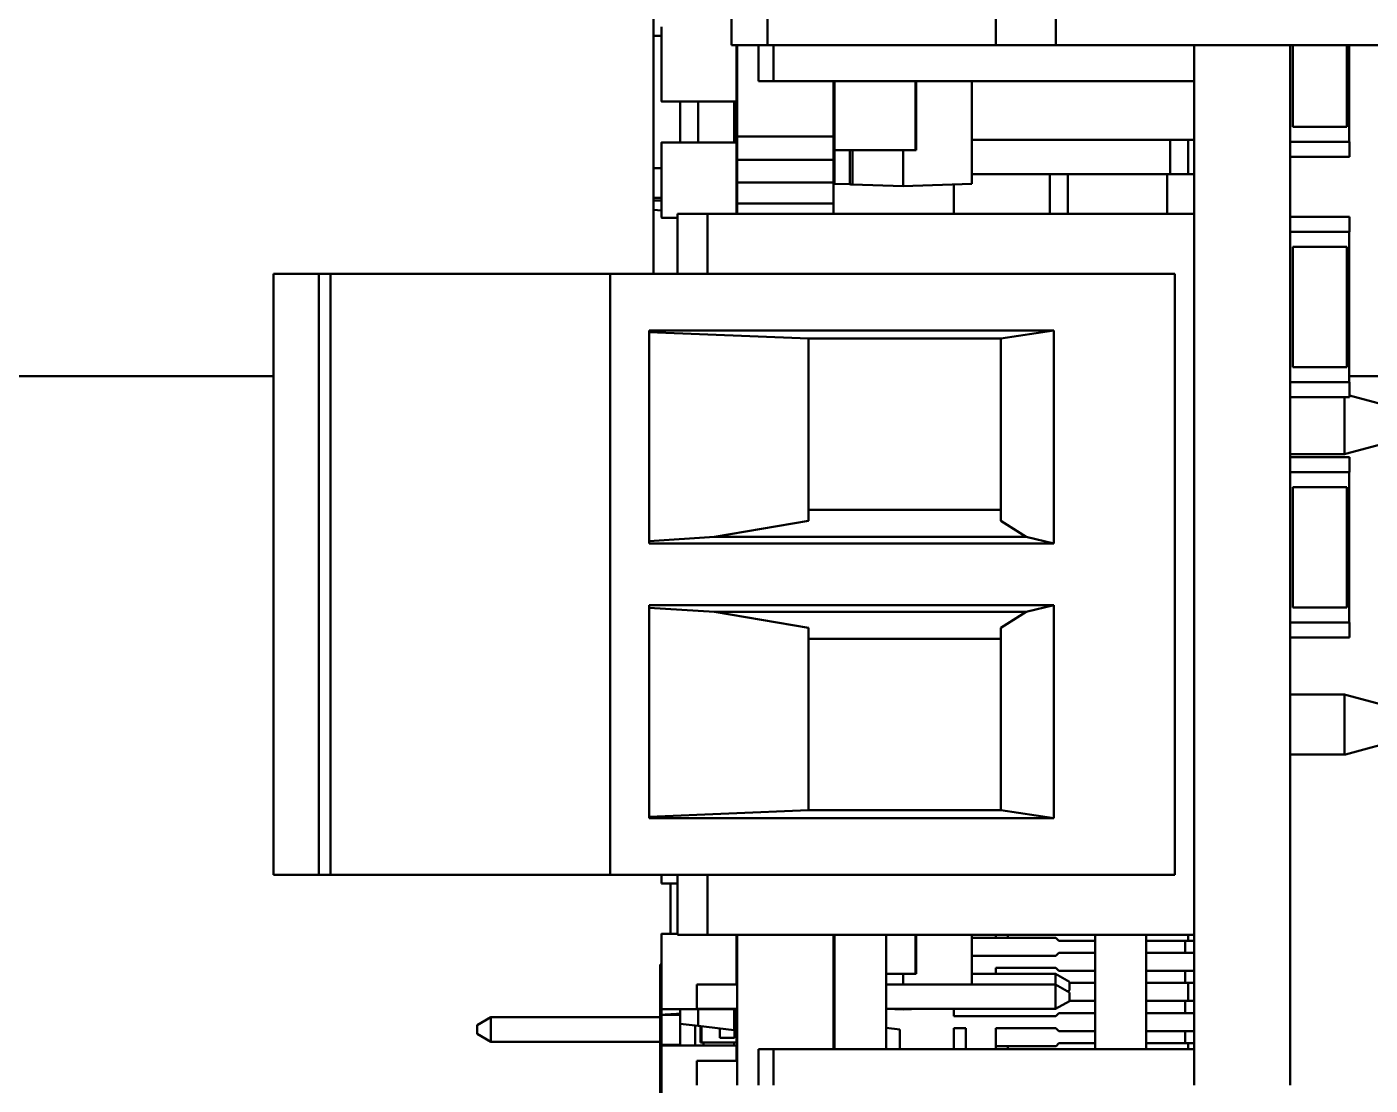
# Model space of a CAD drawing. Header units: millimetres. Extents: x 3137 to 5094, y 789 to 1822.
# Drawn here: x 3565.52 to 3587.87, y 1553.21 to 1570.82 of the extents above; entities that cross this region are included whole.
import ezdxf

# ---------------------------------------------------------------- set-up
doc = ezdxf.new("R2010")
doc.units = ezdxf.units.MM
doc.header["$LTSCALE"] = 1.8
doc.layers.add('외형선(ISO)', color=7, linetype='Continuous', lineweight=50)

msp = doc.modelspace()

# ---------------------------------------------------------------- linework, layer by layer
at = {"layer": '외형선(ISO)'}
for p, q in [((3575.942, 1586.721), (3575.942, 1566.711)), ((3577.242, 1570.521), (3577.242, 1584.721)), ((3577.842, 1570.521), (3577.842, 1584.721)), ((3581.642, 1570.521), (3581.642, 1584.721)), ((3582.642, 1584.721), (3582.642, 1570.521)), ((3576.077, 1570.824), (3576.077, 1569.584)), ((3575.942, 1570.672), (3576.077, 1570.672)), ((3577.242, 1570.521), (3577.542, 1570.521)), ((3577.327, 1569.584), (3577.327, 1570.521)), ((3577.339, 1569.001), (3577.339, 1570.521)), ((3577.542, 1570.521), (3577.842, 1570.521)), ((3577.692, 1569.921), (3577.692, 1570.521)), ((3577.842, 1570.521), (3581.642, 1570.521)), ((3577.942, 1569.921), (3577.942, 1570.521)), ((3581.642, 1570.521), (3582.142, 1570.521)), ((3582.142, 1570.521), (3582.342, 1570.521)), ((3582.342, 1570.521), (3582.642, 1570.521)), ((3582.642, 1570.521), (3588.342, 1570.521)), ((3584.942, 1570.521), (3584.942, 1569.921)), ((3586.542, 1570.521), (3586.542, 1553.211)), ((3586.582, 1570.521), (3586.582, 1570.411)), ((3586.582, 1569.911), (3586.582, 1570.411)), ((3587.482, 1570.521), (3587.482, 1570.411)), ((3587.482, 1569.911), (3587.482, 1570.411)), ((3587.522, 1568.911), (3587.522, 1570.521)), ((3577.692, 1569.921), (3577.942, 1569.921)), ((3577.942, 1569.921), (3578.042, 1569.921)), ((3578.042, 1569.921), (3584.942, 1569.921)), ((3578.942, 1569.001), (3578.942, 1569.921)), ((3578.957, 1568.77), (3578.957, 1569.921)), ((3580.303, 1568.77), (3580.303, 1569.921)), ((3580.313, 1568.77), (3580.313, 1569.921)), ((3581.243, 1569.921), (3581.243, 1568.213)), ((3584.942, 1567.711), (3584.942, 1569.921)), ((3586.582, 1569.911), (3586.582, 1569.161)), ((3587.482, 1569.911), (3587.482, 1569.161)), ((3577.322, 1569.579), (3576.082, 1569.579)), ((3576.389, 1568.898), (3576.389, 1569.579)), ((3576.689, 1569.579), (3576.689, 1568.898)), ((3577.289, 1568.898), (3577.289, 1569.579)), ((3577.29, 1568.898), (3577.29, 1569.579)), ((3577.322, 1568.898), (3577.322, 1569.579)), ((3587.482, 1569.161), (3586.582, 1569.161)), ((3576.077, 1568.893), (3576.077, 1567.653)), ((3577.322, 1568.898), (3576.082, 1568.898)), ((3576.082, 1568.898), (3576.082, 1568.898)), ((3576.082, 1568.898), (3577.322, 1568.898)), ((3577.322, 1568.898), (3577.322, 1568.898)), ((3577.327, 1567.711), (3577.327, 1568.893)), ((3578.942, 1569.001), (3577.339, 1569.001)), ((3577.339, 1568.609), (3577.339, 1569.001)), ((3578.942, 1568.609), (3578.942, 1569.001)), ((3578.942, 1568.941), (3578.957, 1568.941)), ((3581.243, 1568.941), (3584.942, 1568.941)), ((3584.542, 1568.941), (3584.542, 1568.371)), ((3584.842, 1568.371), (3584.842, 1568.916)), ((3587.529, 1568.911), (3586.542, 1568.911)), ((3587.529, 1568.661), (3587.529, 1568.911)), ((3578.942, 1568.609), (3577.339, 1568.609)), ((3577.339, 1568.232), (3577.339, 1568.609)), ((3578.942, 1568.232), (3578.942, 1568.609)), ((3578.957, 1568.213), (3578.957, 1568.77)), ((3579.211, 1568.204), (3579.211, 1568.77)), ((3579.256, 1568.202), (3579.256, 1568.77)), ((3579.998, 1568.77), (3579.262, 1568.77)), ((3580.1, 1568.77), (3580.1, 1568.173)), ((3580.313, 1568.77), (3580.303, 1568.77)), ((3586.542, 1568.661), (3587.529, 1568.661)), ((3576.077, 1568.472), (3575.942, 1568.472)), ((3582.542, 1568.371), (3581.243, 1568.371)), ((3582.842, 1568.371), (3582.542, 1568.371)), ((3582.542, 1568.371), (3582.542, 1567.711)), ((3582.842, 1568.371), (3583.592, 1568.371)), ((3582.842, 1568.371), (3582.842, 1567.711)), ((3584.492, 1568.371), (3583.592, 1568.371)), ((3584.492, 1568.371), (3584.942, 1568.371)), ((3584.492, 1568.371), (3584.492, 1567.711)), ((3578.942, 1568.232), (3577.339, 1568.232)), ((3577.339, 1567.884), (3577.339, 1568.232)), ((3578.942, 1567.884), (3578.942, 1568.232)), ((3578.957, 1568.213), (3579.211, 1568.204)), ((3579.211, 1568.204), (3579.23, 1568.203)), ((3579.23, 1568.203), (3579.239, 1568.203)), ((3579.239, 1568.203), (3579.256, 1568.202)), ((3579.256, 1568.202), (3580.1, 1568.173)), ((3581.243, 1568.213), (3580.1, 1568.173)), ((3580.942, 1568.202), (3580.942, 1567.711)), ((3576.077, 1567.977), (3575.942, 1567.977)), ((3576.077, 1567.769), (3575.942, 1567.781)), ((3576.342, 1567.711), (3576.342, 1566.711)), ((3576.342, 1567.711), (3576.842, 1567.711)), ((3576.842, 1566.711), (3576.842, 1567.711)), ((3584.942, 1567.711), (3576.842, 1567.711)), ((3578.942, 1567.884), (3577.339, 1567.884)), ((3577.339, 1567.711), (3577.339, 1567.884)), ((3578.942, 1567.711), (3578.942, 1567.884)), ((3584.942, 1555.711), (3584.942, 1567.711)), ((3576.082, 1567.648), (3576.342, 1567.648)), ((3587.529, 1567.661), (3586.542, 1567.661)), ((3587.529, 1567.411), (3587.529, 1567.661)), ((3586.542, 1567.411), (3587.529, 1567.411)), ((3587.522, 1564.911), (3587.522, 1567.411)), ((3587.482, 1567.161), (3586.582, 1567.161)), ((3586.582, 1567.161), (3586.582, 1566.411)), ((3587.482, 1567.161), (3587.482, 1566.411)), ((3569.623, 1556.711), (3569.623, 1566.711)), ((3569.623, 1566.711), (3569.814, 1566.711)), ((3570.373, 1566.711), (3569.814, 1566.711)), ((3570.373, 1556.711), (3570.373, 1566.711)), ((3570.373, 1566.711), (3570.57, 1566.711)), ((3570.57, 1566.711), (3575.223, 1566.711)), ((3570.57, 1566.711), (3570.57, 1556.711)), ((3575.223, 1566.711), (3575.223, 1556.711)), ((3575.223, 1566.711), (3575.423, 1566.711)), ((3575.423, 1566.711), (3584.623, 1566.711)), ((3584.623, 1556.711), (3584.623, 1566.711)), ((3586.582, 1565.911), (3586.582, 1566.411)), ((3587.482, 1565.911), (3587.482, 1566.411)), ((3586.582, 1565.911), (3586.582, 1565.161)), ((3587.482, 1565.911), (3587.482, 1565.161)), ((3575.873, 1565.769), (3575.873, 1562.223)), ((3582.607, 1565.769), (3575.873, 1565.769)), ((3578.523, 1565.636), (3575.873, 1565.744)), ((3582.607, 1565.769), (3581.723, 1565.636)), ((3582.607, 1562.223), (3582.607, 1565.769)), ((3578.523, 1565.636), (3581.723, 1565.636)), ((3578.523, 1565.636), (3578.523, 1562.6)), ((3581.723, 1565.636), (3581.723, 1562.6)), ((3563.922, 1565.011), (3569.623, 1565.011)), ((3587.482, 1565.161), (3586.582, 1565.161)), ((3587.522, 1565.011), (3599.542, 1565.011)), ((3587.529, 1564.911), (3586.542, 1564.911)), ((3587.529, 1564.661), (3587.529, 1564.911)), ((3586.542, 1564.661), (3587.529, 1564.661)), ((3587.442, 1564.211), (3587.442, 1564.661)), ((3588.442, 1564.443), (3587.529, 1564.687)), ((3587.442, 1563.721), (3587.442, 1564.211)), ((3587.46, 1563.716), (3588.442, 1563.979)), ((3586.542, 1563.711), (3587.442, 1563.711)), ((3587.529, 1563.661), (3586.542, 1563.661)), ((3587.442, 1563.711), (3587.442, 1563.721)), ((3587.442, 1563.711), (3587.46, 1563.716)), ((3587.529, 1563.411), (3587.529, 1563.661)), ((3586.542, 1563.411), (3587.529, 1563.411)), ((3587.522, 1560.911), (3587.522, 1563.411)), ((3587.482, 1563.161), (3586.582, 1563.161)), ((3586.582, 1563.161), (3586.582, 1562.411)), ((3587.482, 1563.161), (3587.482, 1562.411)), ((3578.523, 1562.786), (3581.723, 1562.786)), ((3578.523, 1562.6), (3576.958, 1562.336)), ((3582.145, 1562.336), (3581.723, 1562.6)), ((3576.958, 1562.336), (3575.873, 1562.265)), ((3576.958, 1562.336), (3582.145, 1562.336)), ((3582.607, 1562.223), (3582.145, 1562.336)), ((3586.582, 1561.911), (3586.582, 1562.411)), ((3587.482, 1561.911), (3587.482, 1562.411)), ((3582.607, 1562.223), (3575.873, 1562.223)), ((3586.582, 1561.911), (3586.582, 1561.161)), ((3587.482, 1561.911), (3587.482, 1561.161)), ((3575.873, 1557.652), (3575.873, 1561.198)), ((3582.607, 1561.198), (3575.873, 1561.198)), ((3582.607, 1561.198), (3582.145, 1561.086)), ((3582.607, 1557.652), (3582.607, 1561.198)), ((3576.958, 1561.086), (3575.873, 1561.157)), ((3578.523, 1560.821), (3576.958, 1561.086)), ((3576.958, 1561.086), (3582.145, 1561.086)), ((3582.145, 1561.086), (3581.723, 1560.821)), ((3587.482, 1561.161), (3586.582, 1561.161)), ((3578.523, 1560.821), (3578.523, 1557.786)), ((3581.723, 1560.821), (3581.723, 1557.786)), ((3587.529, 1560.911), (3586.542, 1560.911)), ((3587.529, 1560.661), (3587.529, 1560.911)), ((3581.723, 1560.636), (3578.523, 1560.636)), ((3586.542, 1560.661), (3587.529, 1560.661)), ((3586.542, 1559.711), (3587.442, 1559.711)), ((3587.46, 1559.706), (3587.442, 1559.711)), ((3587.442, 1559.701), (3587.442, 1559.711)), ((3587.442, 1559.211), (3587.442, 1559.701)), ((3588.442, 1559.443), (3587.46, 1559.706)), ((3587.442, 1558.721), (3587.442, 1559.211)), ((3588.442, 1558.979), (3587.46, 1558.716)), ((3586.542, 1558.711), (3587.442, 1558.711)), ((3587.442, 1558.711), (3587.442, 1558.721)), ((3587.46, 1558.716), (3587.442, 1558.711)), ((3575.873, 1557.678), (3578.523, 1557.786)), ((3582.607, 1557.652), (3575.873, 1557.652)), ((3581.723, 1557.786), (3578.523, 1557.786)), ((3581.723, 1557.786), (3582.607, 1557.652)), ((3569.623, 1556.711), (3569.814, 1556.711)), ((3570.373, 1556.711), (3569.814, 1556.711)), ((3570.373, 1556.711), (3570.57, 1556.711)), ((3570.57, 1556.711), (3575.223, 1556.711)), ((3575.223, 1556.711), (3575.423, 1556.711)), ((3575.423, 1556.711), (3584.623, 1556.711)), ((3576.077, 1556.711), (3576.077, 1556.569)), ((3576.082, 1556.564), (3576.342, 1556.564)), ((3576.227, 1555.727), (3576.227, 1556.564)), ((3576.342, 1556.711), (3576.342, 1555.711)), ((3576.842, 1555.711), (3576.842, 1556.711)), ((3576.077, 1555.722), (3576.077, 1554.482)), ((3576.342, 1555.727), (3576.082, 1555.727)), ((3576.082, 1555.727), (3576.082, 1555.727)), ((3576.082, 1555.727), (3576.342, 1555.727)), ((3576.342, 1555.711), (3576.842, 1555.711)), ((3584.942, 1555.711), (3576.842, 1555.711)), ((3577.327, 1554.885), (3577.327, 1555.711)), ((3577.339, 1553.211), (3577.339, 1555.711)), ((3578.942, 1553.811), (3578.942, 1555.711)), ((3578.954, 1555.711), (3578.954, 1553.811)), ((3579.817, 1555.711), (3579.817, 1553.811)), ((3580.303, 1555.065), (3580.303, 1555.711)), ((3580.313, 1555.065), (3580.313, 1555.711)), ((3581.243, 1555.711), (3581.243, 1554.885)), ((3582.642, 1555.661), (3581.243, 1555.661)), ((3581.642, 1555.661), (3581.642, 1555.711)), ((3581.842, 1555.661), (3581.842, 1555.711)), ((3582.692, 1555.611), (3582.642, 1555.661)), ((3582.692, 1555.611), (3583.292, 1555.611)), ((3583.292, 1555.711), (3583.292, 1553.811)), ((3584.142, 1553.811), (3584.142, 1555.711)), ((3584.142, 1555.611), (3584.692, 1555.611)), ((3584.692, 1555.611), (3584.792, 1555.611)), ((3584.792, 1555.611), (3584.942, 1555.611)), ((3584.792, 1555.411), (3584.792, 1555.611)), ((3584.842, 1555.611), (3584.842, 1555.711)), ((3584.942, 1553.811), (3584.942, 1555.711)), ((3582.642, 1555.361), (3582.692, 1555.411)), ((3583.292, 1555.411), (3582.692, 1555.411)), ((3584.692, 1555.411), (3584.142, 1555.411)), ((3584.692, 1555.411), (3584.792, 1555.411)), ((3584.942, 1555.411), (3584.792, 1555.411)), ((3576.077, 1555.218), (3576.057, 1555.218)), ((3576.057, 1555.218), (3576.057, 1555.217)), ((3576.077, 1555.217), (3576.057, 1555.217)), ((3576.057, 1555.217), (3576.057, 1551.788)), ((3581.243, 1555.361), (3582.642, 1555.361)), ((3581.642, 1555.064), (3581.642, 1555.161)), ((3581.942, 1555.161), (3581.642, 1555.161)), ((3582.642, 1555.161), (3581.942, 1555.161)), ((3582.642, 1555.161), (3582.692, 1555.111)), ((3577.339, 1555.064), (3577.327, 1555.064)), ((3577.327, 1555.064), (3577.339, 1555.064)), ((3577.327, 1555.064), (3577.339, 1555.064)), ((3577.339, 1555.064), (3577.327, 1555.064)), ((3578.954, 1555.064), (3578.942, 1555.064)), ((3578.942, 1555.064), (3578.954, 1555.064)), ((3578.942, 1555.064), (3578.954, 1555.064)), ((3578.954, 1555.064), (3578.942, 1555.064)), ((3579.998, 1555.065), (3579.817, 1555.065)), ((3580.1, 1555.065), (3580.1, 1554.885)), ((3580.313, 1555.065), (3580.303, 1555.065)), ((3581.243, 1555.064), (3582.637, 1555.064)), ((3582.637, 1555.064), (3581.243, 1555.064)), ((3581.243, 1555.064), (3582.637, 1555.064)), ((3582.637, 1555.064), (3581.243, 1555.064)), ((3582.637, 1555.064), (3582.637, 1554.885)), ((3582.637, 1555.064), (3582.637, 1555.064)), ((3582.637, 1555.064), (3582.637, 1555.064)), ((3582.637, 1555.064), (3582.865, 1554.932)), ((3582.865, 1554.932), (3582.637, 1555.064)), ((3582.637, 1555.064), (3582.637, 1555.064)), ((3582.865, 1554.932), (3582.637, 1555.064)), ((3582.637, 1555.064), (3582.865, 1554.932)), ((3583.292, 1555.111), (3582.692, 1555.111)), ((3582.865, 1554.932), (3582.865, 1554.932)), ((3582.865, 1554.932), (3582.865, 1554.932)), ((3582.865, 1554.932), (3582.865, 1554.932)), ((3582.865, 1554.932), (3582.865, 1554.79)), ((3584.692, 1555.111), (3584.142, 1555.111)), ((3584.692, 1555.111), (3584.792, 1555.111)), ((3584.942, 1555.111), (3584.792, 1555.111)), ((3584.792, 1554.911), (3584.792, 1555.111)), ((3577.339, 1554.885), (3576.668, 1554.885)), ((3576.668, 1554.885), (3576.668, 1554.885)), ((3576.668, 1554.885), (3576.668, 1554.885)), ((3576.668, 1554.885), (3577.339, 1554.885)), ((3576.668, 1554.885), (3576.668, 1554.478)), ((3576.668, 1554.885), (3576.668, 1554.885)), ((3576.668, 1554.885), (3577.339, 1554.885)), ((3577.339, 1554.885), (3576.668, 1554.885)), ((3578.954, 1554.885), (3578.942, 1554.885)), ((3578.942, 1554.885), (3578.954, 1554.885)), ((3578.942, 1554.885), (3578.954, 1554.885)), ((3578.954, 1554.885), (3578.942, 1554.885)), ((3579.817, 1554.885), (3582.637, 1554.885)), ((3582.637, 1554.885), (3579.817, 1554.885)), ((3579.817, 1554.885), (3582.637, 1554.885)), ((3582.637, 1554.885), (3579.817, 1554.885)), ((3582.637, 1554.885), (3582.865, 1554.753)), ((3582.637, 1554.885), (3582.637, 1554.478)), ((3582.637, 1554.885), (3582.637, 1554.885)), ((3582.865, 1554.753), (3582.637, 1554.885)), ((3582.637, 1554.885), (3582.637, 1554.885)), ((3582.637, 1554.885), (3582.865, 1554.753)), ((3582.637, 1554.885), (3582.637, 1554.885)), ((3582.865, 1554.753), (3582.637, 1554.885)), ((3582.865, 1554.79), (3582.834, 1554.771)), ((3583.292, 1554.911), (3582.865, 1554.911)), ((3582.865, 1554.753), (3582.865, 1554.61)), ((3582.865, 1554.753), (3582.865, 1554.753)), ((3582.865, 1554.753), (3582.865, 1554.753)), ((3582.865, 1554.753), (3582.865, 1554.753)), ((3584.692, 1554.911), (3584.142, 1554.911)), ((3584.692, 1554.911), (3584.792, 1554.911)), ((3584.792, 1554.911), (3584.942, 1554.911)), ((3584.842, 1554.611), (3584.842, 1554.911)), ((3576.077, 1554.482), (3576.077, 1554.388)), ((3582.865, 1554.61), (3582.637, 1554.478)), ((3582.865, 1554.611), (3583.292, 1554.611)), ((3584.142, 1554.611), (3584.692, 1554.611)), ((3584.692, 1554.611), (3584.792, 1554.611)), ((3584.792, 1554.611), (3584.942, 1554.611)), ((3584.792, 1554.411), (3584.792, 1554.611)), ((3573.009, 1554.21), (3573.237, 1554.342)), ((3573.237, 1554.342), (3573.009, 1554.21)), ((3573.009, 1554.21), (3573.237, 1554.342)), ((3573.237, 1554.342), (3573.009, 1554.21)), ((3573.009, 1554.209), (3573.237, 1554.341)), ((3573.237, 1554.341), (3573.009, 1554.209)), ((3573.009, 1554.209), (3573.237, 1554.341)), ((3573.237, 1554.341), (3573.009, 1554.209)), ((3573.009, 1554.209), (3573.237, 1554.341)), ((3573.237, 1554.341), (3573.009, 1554.209)), ((3576.057, 1554.342), (3573.237, 1554.342)), ((3573.237, 1554.342), (3573.237, 1554.342)), ((3573.237, 1554.342), (3576.057, 1554.342)), ((3576.057, 1554.342), (3573.237, 1554.342)), ((3573.237, 1554.342), (3573.237, 1554.342)), ((3573.237, 1554.342), (3576.057, 1554.342)), ((3573.237, 1554.341), (3573.237, 1554.342)), ((3573.237, 1554.342), (3573.237, 1554.342)), ((3576.057, 1554.341), (3573.237, 1554.341)), ((3573.237, 1554.341), (3573.237, 1554.341)), ((3576.057, 1554.341), (3573.237, 1554.341)), ((3576.057, 1554.341), (3573.237, 1554.341)), ((3573.237, 1554.341), (3573.237, 1554.341)), ((3573.237, 1554.341), (3576.057, 1554.341)), ((3576.057, 1554.341), (3573.237, 1554.341)), ((3573.237, 1554.341), (3573.237, 1554.341)), ((3573.237, 1554.341), (3576.057, 1554.341)), ((3573.237, 1554.341), (3573.237, 1554.341)), ((3573.237, 1554.341), (3573.237, 1554.341)), ((3573.237, 1553.934), (3573.237, 1554.341)), ((3576.077, 1554.375), (3576.077, 1554.374)), ((3576.077, 1554.374), (3576.077, 1553.884)), ((3576.082, 1554.477), (3577.322, 1554.477)), ((3576.082, 1554.383), (3576.124, 1554.383)), ((3576.389, 1554.379), (3576.082, 1554.379)), ((3576.389, 1554.233), (3576.389, 1554.477)), ((3577.339, 1554.478), (3576.668, 1554.478)), ((3576.689, 1554.477), (3576.689, 1554.197)), ((3577.289, 1554.123), (3577.289, 1554.477)), ((3577.29, 1553.999), (3577.29, 1554.477)), ((3577.327, 1553.922), (3577.327, 1554.478)), ((3577.327, 1554.388), (3577.327, 1554.478)), ((3577.327, 1554.374), (3577.327, 1554.375)), ((3577.327, 1554.076), (3577.327, 1554.374)), ((3578.954, 1554.478), (3578.942, 1554.478)), ((3582.637, 1554.478), (3579.817, 1554.478)), ((3579.817, 1554.478), (3580.1, 1554.468)), ((3580.384, 1554.478), (3580.1, 1554.468)), ((3580.1, 1554.478), (3580.1, 1554.468)), ((3580.942, 1554.361), (3580.942, 1554.478)), ((3581.242, 1554.361), (3580.942, 1554.361)), ((3581.242, 1554.361), (3582.642, 1554.361)), ((3582.642, 1554.361), (3582.692, 1554.411)), ((3583.292, 1554.411), (3582.692, 1554.411)), ((3584.692, 1554.411), (3584.142, 1554.411)), ((3584.692, 1554.411), (3584.792, 1554.411)), ((3584.942, 1554.411), (3584.792, 1554.411)), ((3573.009, 1554.209), (3573.009, 1554.21)), ((3573.009, 1554.21), (3573.009, 1554.21)), ((3573.009, 1554.21), (3573.009, 1554.21)), ((3573.009, 1554.21), (3573.009, 1554.21)), ((3573.009, 1554.209), (3573.009, 1554.209)), ((3573.009, 1554.209), (3573.009, 1554.209)), ((3573.009, 1554.209), (3573.009, 1554.209)), ((3573.009, 1554.209), (3573.009, 1554.209)), ((3573.009, 1554.066), (3573.009, 1554.209)), ((3573.009, 1554.209), (3573.009, 1554.209)), ((3573.237, 1553.934), (3573.009, 1554.066)), ((3576.689, 1554.197), (3576.389, 1554.233)), ((3576.389, 1553.873), (3576.389, 1554.233)), ((3576.639, 1554.203), (3576.639, 1553.873)), ((3576.689, 1554.197), (3577.289, 1554.123)), ((3576.727, 1554.192), (3576.727, 1553.922)), ((3576.746, 1553.922), (3576.746, 1554.189)), ((3577.049, 1553.999), (3577.049, 1554.152)), ((3577.339, 1554.076), (3577.327, 1554.076)), ((3580.042, 1554.134), (3579.817, 1554.166)), ((3579.817, 1554.166), (3580.042, 1554.135)), ((3580.042, 1554.135), (3580.042, 1554.134)), ((3580.042, 1554.134), (3580.042, 1553.811)), ((3580.942, 1553.811), (3580.942, 1554.161)), ((3580.942, 1554.161), (3581.142, 1554.161)), ((3581.142, 1553.811), (3581.142, 1554.161)), ((3581.642, 1553.861), (3581.642, 1554.161)), ((3581.942, 1554.161), (3581.642, 1554.161)), ((3582.642, 1554.161), (3581.942, 1554.161)), ((3582.642, 1554.161), (3582.692, 1554.111)), ((3583.292, 1554.111), (3582.692, 1554.111)), ((3584.692, 1554.111), (3584.142, 1554.111)), ((3584.692, 1554.111), (3584.792, 1554.111)), ((3584.942, 1554.111), (3584.792, 1554.111)), ((3584.792, 1553.911), (3584.792, 1554.111)), ((3573.237, 1553.934), (3576.057, 1553.934)), ((3576.077, 1553.868), (3576.077, 1552.628)), ((3576.082, 1553.879), (3576.389, 1553.879)), ((3577.322, 1553.873), (3576.082, 1553.873)), ((3576.082, 1553.873), (3576.082, 1553.873)), ((3576.082, 1553.873), (3577.322, 1553.873)), ((3576.746, 1553.922), (3576.727, 1553.922)), ((3577.327, 1553.922), (3576.746, 1553.922)), ((3576.779, 1553.873), (3576.779, 1553.922)), ((3577.049, 1553.999), (3577.29, 1553.999)), ((3577.289, 1553.922), (3577.289, 1553.873)), ((3577.322, 1553.873), (3577.322, 1553.873)), ((3577.327, 1553.615), (3577.327, 1553.868)), ((3577.692, 1553.811), (3577.942, 1553.811)), ((3577.692, 1553.211), (3577.692, 1553.811)), ((3577.942, 1553.211), (3577.942, 1553.811)), ((3577.942, 1553.811), (3578.042, 1553.811)), ((3584.942, 1553.811), (3578.042, 1553.811)), ((3581.642, 1553.811), (3581.642, 1553.861)), ((3581.942, 1553.861), (3581.642, 1553.861)), ((3581.842, 1553.811), (3581.842, 1553.861)), ((3581.942, 1553.861), (3582.645, 1553.861)), ((3582.692, 1553.911), (3582.645, 1553.861)), ((3583.292, 1553.911), (3582.692, 1553.911)), ((3584.692, 1553.911), (3584.142, 1553.911)), ((3584.692, 1553.911), (3584.792, 1553.911)), ((3584.792, 1553.911), (3584.942, 1553.911)), ((3584.842, 1553.811), (3584.842, 1553.911)), ((3584.942, 1553.811), (3584.942, 1553.211)), ((3577.339, 1553.615), (3576.668, 1553.615)), ((3576.668, 1553.615), (3577.339, 1553.615)), ((3576.668, 1553.615), (3576.668, 1553.208)), ((3576.668, 1553.615), (3576.668, 1553.615)), ((3576.668, 1553.615), (3576.668, 1553.615)), ((3576.668, 1553.615), (3576.668, 1553.615)), ((3576.668, 1553.615), (3577.339, 1553.615)), ((3577.339, 1553.615), (3576.668, 1553.615)), ((3577.339, 1553.794), (3577.327, 1553.794)), ((3577.327, 1553.794), (3577.339, 1553.794)), ((3577.327, 1553.794), (3577.339, 1553.794)), ((3577.339, 1553.794), (3577.327, 1553.794))]:
    msp.add_line(p, q, dxfattribs=at)
for centre, radius, start, end in [((3584.792, 1568.916), 0.05, 0, 30), ((3577.322, 1568.467), 0.005, 0, 3.8273), ((3576.082, 1567.653), 0.005, 180, 270.0199), ((3576.082, 1556.569), 0.005, 180, 270.0199), ((3576.082, 1554.482), 0.005, 180, 270.0199), ((3576.082, 1554.388), 0.005, 180, 270), ((3577.322, 1554.482), 0.005, 270, 309.034), ((3577.322, 1554.388), 0.005, 349.6539, 0), ((3576.082, 1553.884), 0.005, 180, 270)]:
    msp.add_arc(centre, radius, start, end, dxfattribs=at)
for centre, major_axis, start_param, end_param in [((3579.262, 1568.77), (-0.305, 0), 0, 1.570796), ((3579.998, 1568.77), (0.305, 0), 4.712389, 6.283185), ((3579.998, 1555.065), (0.305, 0), 4.712389, 6.283185), ((3577.179, 1554.076), (0.16, 0), 5.888953, 6.283185), ((3577.179, 1553.851), (0.16, 0), 5.890278, 6.283185)]:
    msp.add_ellipse(centre, major_axis=major_axis, ratio=0.00019, start_param=start_param, end_param=end_param, dxfattribs=at)
for points, knots in [([(3576.077, 1569.584), (3576.077, 1569.584), (3576.077, 1569.584), (3576.077, 1569.584), (3576.077, 1569.582), (3576.079, 1569.579), (3576.082, 1569.579)], [-0.0000046349, -0.0000046349, -0.0000046349, -0.0000046349, 0.0000103556, 0.0000103556, 0.0000103556, 0.0009547571, 0.0009547571, 0.0009547571, 0.0009547571]), ([(3577.322, 1569.579), (3577.323, 1569.579), (3577.325, 1569.58), (3577.326, 1569.581), (3577.326, 1569.581), (3577.326, 1569.582), (3577.326, 1569.582), (3577.327, 1569.582), (3577.327, 1569.583), (3577.327, 1569.583), (3577.327, 1569.583), (3577.327, 1569.583), (3577.327, 1569.583), (3577.327, 1569.583), (3577.327, 1569.584), (3577.327, 1569.584), (3577.327, 1569.584), (3577.327, 1569.584), (3577.327, 1569.584), (3577.327, 1569.584), (3577.327, 1569.584), (3577.327, 1569.584)], [0.000000157, 0.000000157, 0.000000157, 0.000000157, 0.0004739493, 0.0004739493, 0.0004739493, 0.0007108454, 0.0007108454, 0.0007108454, 0.0008292935, 0.0008292935, 0.0008292935, 0.0008885175, 0.0008885175, 0.0008885175, 0.0009181295, 0.0009181295, 0.0009181295, 0.0009329355, 0.0009329355, 0.0009329355, 0.0009477415, 0.0009477415, 0.0009477415, 0.0009477415]), ([(3576.082, 1568.898), (3576.08, 1568.898), (3576.079, 1568.898), (3576.078, 1568.897), (3576.078, 1568.896), (3576.077, 1568.896), (3576.077, 1568.895), (3576.077, 1568.895), (3576.077, 1568.894), (3576.077, 1568.894), (3576.077, 1568.894), (3576.077, 1568.894), (3576.077, 1568.894), (3576.077, 1568.894), (3576.077, 1568.894), (3576.077, 1568.894), (3576.077, 1568.894), (3576.077, 1568.893), (3576.077, 1568.893), (3576.077, 1568.893), (3576.077, 1568.893), (3576.077, 1568.893)], [0.0000000028, 0.0000000028, 0.0000000028, 0.0000000028, 0.0004738719, 0.0004738719, 0.0004738719, 0.0007108064, 0.0007108064, 0.0007108064, 0.0008292737, 0.0008292737, 0.0008292737, 0.0008885073, 0.0008885073, 0.0008885073, 0.0009181242, 0.0009181242, 0.0009181242, 0.0009329326, 0.0009329326, 0.0009329326, 0.000947741, 0.000947741, 0.000947741, 0.000947741]), ([(3577.327, 1568.893), (3577.327, 1568.893), (3577.327, 1568.893), (3577.327, 1568.893), (3577.327, 1568.896), (3577.325, 1568.898), (3577.322, 1568.898)], [-0.0000046349, -0.0000046349, -0.0000046349, -0.0000046349, 0.0000103531, 0.0000103531, 0.0000103531, 0.0009545967, 0.0009545967, 0.0009545967, 0.0009545967]), ([(3576.082, 1555.727), (3576.08, 1555.727), (3576.079, 1555.726), (3576.078, 1555.725), (3576.078, 1555.725), (3576.077, 1555.724), (3576.077, 1555.724), (3576.077, 1555.723), (3576.077, 1555.723), (3576.077, 1555.723), (3576.077, 1555.723), (3576.077, 1555.723), (3576.077, 1555.722), (3576.077, 1555.722), (3576.077, 1555.722), (3576.077, 1555.722), (3576.077, 1555.722), (3576.077, 1555.722), (3576.077, 1555.722), (3576.077, 1555.722), (3576.077, 1555.722), (3576.077, 1555.722)], [0.0000000028, 0.0000000028, 0.0000000028, 0.0000000028, 0.0004738719, 0.0004738719, 0.0004738719, 0.0007108064, 0.0007108064, 0.0007108064, 0.0008292737, 0.0008292737, 0.0008292737, 0.0008885073, 0.0008885073, 0.0008885073, 0.0009181242, 0.0009181242, 0.0009181242, 0.0009329326, 0.0009329326, 0.0009329326, 0.000947741, 0.000947741, 0.000947741, 0.000947741]), ([(3576.077, 1554.879), (3576.077, 1554.879), (3576.077, 1554.879), (3576.077, 1554.879), (3576.077, 1554.879), (3576.077, 1554.879), (3576.077, 1554.879), (3576.077, 1554.879), (3576.077, 1554.879), (3576.077, 1554.878)], [0.00090737756, 0.00090737756, 0.00090737756, 0.00090737756, 0.00091812416, 0.00091812416, 0.00091812416, 0.00093293257, 0.00093293257, 0.00093293257, 0.00094774098, 0.00094774098, 0.00094774098, 0.00094774098]), ([(3576.077, 1554.374), (3576.077, 1554.375), (3576.077, 1554.375), (3576.077, 1554.375), (3576.077, 1554.377), (3576.079, 1554.379), (3576.082, 1554.379)], [-0.0000046349, -0.0000046349, -0.0000046349, -0.0000046349, 0.0000103556, 0.0000103556, 0.0000103556, 0.0009547571, 0.0009547571, 0.0009547571, 0.0009547571]), ([(3576.081, 1554.38), (3576.082, 1554.38), (3576.083, 1554.38), (3576.086, 1554.38), (3576.087, 1554.38), (3576.092, 1554.381), (3576.093, 1554.381), (3576.097, 1554.381), (3576.098, 1554.381), (3576.105, 1554.382), (3576.11, 1554.382), (3576.12, 1554.383), (3576.125, 1554.383), (3576.141, 1554.384), (3576.152, 1554.385), (3576.197, 1554.388), (3576.231, 1554.39), (3576.306, 1554.395), (3576.348, 1554.397), (3576.389, 1554.398)], [0, 0, 0, 0, 0.00393128, 0.00393128, 0.0068956, 0.0068956, 0.00769605, 0.00769605, 0.00848833, 0.00848833, 0.01009683, 0.01009683, 0.01167444, 0.01167444, 0.01506032, 0.01506032, 0.02520427, 0.02520427, 0.03762436, 0.03762436, 0.03762436, 0.03762436]), ([(3577.327, 1554.375), (3577.327, 1554.375), (3577.327, 1554.375), (3577.327, 1554.375), (3577.327, 1554.375), (3577.327, 1554.375), (3577.327, 1554.375), (3577.327, 1554.375), (3577.327, 1554.375), (3577.327, 1554.375), (3577.327, 1554.375), (3577.327, 1554.375), (3577.327, 1554.375), (3577.327, 1554.375), (3577.327, 1554.375), (3577.327, 1554.374)], [0.0008241869, 0.0008241869, 0.0008241869, 0.0008241869, 0.0008292935, 0.0008292935, 0.0008292935, 0.0008885175, 0.0008885175, 0.0008885175, 0.0009181295, 0.0009181295, 0.0009181295, 0.0009329355, 0.0009329355, 0.0009329355, 0.0009477415, 0.0009477415, 0.0009477415, 0.0009477415]), ([(3576.082, 1553.873), (3576.08, 1553.873), (3576.079, 1553.872), (3576.078, 1553.871), (3576.078, 1553.871), (3576.077, 1553.87), (3576.077, 1553.87), (3576.077, 1553.869), (3576.077, 1553.869), (3576.077, 1553.869), (3576.077, 1553.869), (3576.077, 1553.868), (3576.077, 1553.868), (3576.077, 1553.868), (3576.077, 1553.868), (3576.077, 1553.868), (3576.077, 1553.868), (3576.077, 1553.868), (3576.077, 1553.868), (3576.077, 1553.868), (3576.077, 1553.868), (3576.077, 1553.868)], [0.0000000028, 0.0000000028, 0.0000000028, 0.0000000028, 0.0004738719, 0.0004738719, 0.0004738719, 0.0007108064, 0.0007108064, 0.0007108064, 0.0008292737, 0.0008292737, 0.0008292737, 0.0008885073, 0.0008885073, 0.0008885073, 0.0009181242, 0.0009181242, 0.0009181242, 0.0009329326, 0.0009329326, 0.0009329326, 0.000947741, 0.000947741, 0.000947741, 0.000947741]), ([(3577.327, 1553.868), (3577.327, 1553.868), (3577.327, 1553.868), (3577.327, 1553.868), (3577.327, 1553.87), (3577.325, 1553.873), (3577.322, 1553.873)], [-0.0000046349, -0.0000046349, -0.0000046349, -0.0000046349, 0.0000103531, 0.0000103531, 0.0000103531, 0.0009545967, 0.0009545967, 0.0009545967, 0.0009545967])]:
    msp.add_open_spline(points, degree=3, knots=knots, dxfattribs=at)
for points in [[(3576.077, 1567.932), (3576.032, 1567.932), (3575.987, 1567.932), (3575.942, 1567.932)], [(3576.082, 1554.38), (3576.079, 1554.379), (3576.077, 1554.377), (3576.077, 1554.375)], [(3577.327, 1554.375), (3577.327, 1554.375), (3577.327, 1554.375), (3577.327, 1554.376)]]:
    msp.add_open_spline(points, degree=3, dxfattribs=at)

doc.saveas('drawing.dxf')
